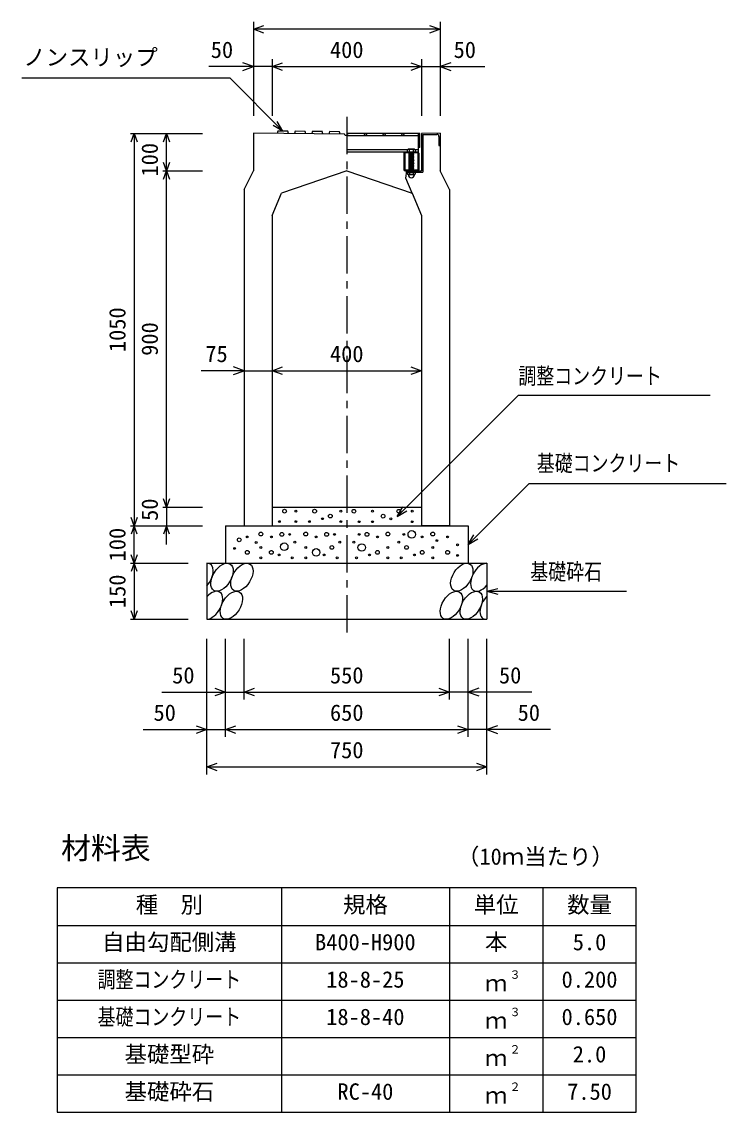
# Model space of a CAD drawing. Units: millimetres, scale not verified. Extents: x -16800 to 16800, y -5940 to 5940.
# Drawn here: x 11712 to 13598, y 961 to 3879 of the extents above; entities that cross this region are included whole.
import ezdxf
from ezdxf.enums import TextEntityAlignment as Align

# ---------------------------------------------------------------- set-up
doc = ezdxf.new("R2010")
doc.units = ezdxf.units.MM
doc.header["$LTSCALE"] = 20
doc.linetypes.add('CHAIN1', pattern=[8, 5, -1, 1, -1])
doc.linetypes.add('DOTTED', pattern=[1.75, 0.25, -1.5])
for name, color, linetype, lineweight in [('0-0_DIM', 7, 'Continuous', 25), ('0-2_HATCH', 6, 'Continuous', 25), ('0-3_HYO', 3, 'Continuous', 25), ('0-4_HYO2', 4, 'Continuous', 25), ('0-5_OUTLINE', 3, 'Continuous', 25), ('0-6_TXT', 7, 'Continuous', 25), ('0-A__0-5_D-BMK', 6, 'Continuous', 25)]:
    doc.layers.add(name, color=color, linetype=linetype, lineweight=lineweight)
doc.styles.add('ＭＳ ゴシック', font='')
doc.styles.get('ＭＳ ゴシック').set_extended_font_data('MS Gothic')

msp = doc.modelspace()

# ---------------------------------------------------------------- linework, layer by layer
at = {"layer": '0-0_DIM'}
for p, q in [((12331.78, 3878.57), (12331.78, 3626.83)), ((12831.78, 3858.57), (12331.78, 3858.57)), ((12831.78, 3878.57), (12831.78, 3626.83)), ((12381.78, 3778.57), (12381.78, 3626.83)), ((12781.78, 3778.57), (12781.78, 3626.83)), ((12331.78, 3758.57), (12212.12, 3758.57)), ((12381.78, 3758.57), (12331.78, 3758.57)), ((12381.78, 3758.57), (12781.78, 3758.57)), ((12781.78, 3758.57), (12831.78, 3758.57)), ((12831.78, 3758.57), (12951.45, 3758.57)), ((11711.73, 3728.31), (12268.62, 3728.31)), ((12410.83, 3586.09), (12268.62, 3728.31)), ((12410.83, 3586.09), (12384.85, 3601.09)), ((12410.83, 3586.09), (12395.83, 3612.07)), ((12002.58, 3579.86), (12195.91, 3579.86)), ((12012.58, 3579.86), (12012.58, 2529.86)), ((12099.25, 3479.86), (12099.25, 3579.86)), ((12089.25, 3479.86), (12195.91, 3479.86)), ((12099.25, 2579.86), (12099.25, 3479.86)), ((12306.78, 2944.86), (12192.26, 2944.86)), ((12306.78, 2944.86), (12381.78, 2944.86)), ((12381.78, 2944.86), (12781.78, 2944.86)), ((13070.44, 2643.52), (12906.78, 2479.86)), ((13070.44, 2643.52), (13597.51, 2643.52)), ((12089.25, 2579.86), (12195.91, 2579.86)), ((12099.25, 2579.86), (12099.25, 2529.86)), ((12716.78, 2554.86), (12731.78, 2580.84)), ((12716.78, 2554.86), (12742.76, 2569.86)), ((12002.58, 2529.86), (12195.91, 2529.86)), ((12012.58, 2429.86), (12012.58, 2529.86)), ((12099.25, 2479.86), (12099.25, 2529.86)), ((12906.78, 2479.86), (12921.78, 2505.84)), ((12906.78, 2479.86), (12932.76, 2494.86)), ((12002.58, 2429.86), (12156.78, 2429.86)), ((12012.58, 2429.86), (12012.58, 2279.86)), ((12956.78, 2354.86), (12985.76, 2362.63)), ((12956.78, 2354.86), (13330.68, 2354.86)), ((12956.78, 2354.86), (12985.76, 2347.1)), ((12002.58, 2279.86), (12156.78, 2279.86)), ((12206.78, 1864.85), (12206.78, 2227.19)), ((12256.78, 1964.85), (12256.78, 2227.19)), ((12306.78, 2064.85), (12306.78, 2227.19)), ((12856.78, 2064.85), (12856.78, 2227.19)), ((12906.78, 1964.85), (12906.78, 2227.19)), ((12956.78, 1864.85), (12956.78, 2227.19)), ((12086.78, 2084.85), (12306.78, 2084.85)), ((12306.78, 2084.85), (12856.78, 2084.85)), ((13076.78, 2084.85), (12856.78, 2084.85)), ((12036.78, 1984.85), (12256.78, 1984.85)), ((12256.78, 1984.85), (12906.78, 1984.85)), ((13126.78, 1984.85), (12906.78, 1984.85)), ((12206.78, 1884.85), (12956.78, 1884.85))]:
    msp.add_line(p, q, dxfattribs=at)
at = {"layer": '0-0_DIM', "linetype": 'CHAIN1'}
msp.add_line((12581.78, 3624.66), (12581.78, 2229.86), dxfattribs=at)
at = {"layer": '0-0_DIM'}
for points in [[(12360.01, 3848.31), (12331.82, 3858.57), (12360.01, 3868.83)], [(12803.63, 3868.83), (12831.82, 3858.57), (12803.63, 3848.31)], [(12303.59, 3748.31), (12331.78, 3758.57), (12303.59, 3768.83)], [(12409.97, 3748.31), (12381.78, 3758.57), (12409.97, 3768.83)], [(12753.67, 3768.83), (12781.86, 3758.57), (12753.67, 3748.31)], [(12859.9, 3768.83), (12831.71, 3758.57), (12859.9, 3748.31)], [(12004.37, 3557.31), (12012.58, 3579.86), (12020.79, 3557.31)], [(12091.04, 3557.31), (12099.25, 3579.86), (12107.46, 3557.31)], [(12107.46, 3502.42), (12099.25, 3479.86), (12091.04, 3502.42)], [(12091.04, 3457.31), (12099.25, 3479.86), (12107.46, 3457.31)], [(12278.59, 2934.6), (12306.78, 2944.86), (12278.59, 2955.12)], [(12409.97, 2934.6), (12381.78, 2944.86), (12409.97, 2955.12)], [(12753.59, 2955.12), (12781.78, 2944.86), (12753.59, 2934.6)], [(12716.78, 2554.86), (13041.25, 2879.33), (13554.8, 2879.33)], [(12107.46, 2602.42), (12099.25, 2579.86), (12091.04, 2602.42)], [(12020.79, 2552.42), (12012.58, 2529.86), (12004.37, 2552.42)], [(12020.79, 2507.31), (12012.58, 2529.86), (12004.37, 2507.31)], [(12107.46, 2507.31), (12099.25, 2529.86), (12091.04, 2507.31)], [(12020.79, 2452.42), (12012.58, 2429.86), (12004.37, 2452.42)], [(12020.79, 2407.31), (12012.58, 2429.86), (12004.37, 2407.31)], [(12020.79, 2302.42), (12012.58, 2279.86), (12004.37, 2302.42)], [(12228.59, 2095.11), (12256.78, 2084.85), (12228.59, 2074.59)], [(12334.97, 2074.59), (12306.78, 2084.85), (12334.97, 2095.11)], [(12828.59, 2095.11), (12856.78, 2084.85), (12828.59, 2074.59)], [(12934.97, 2095.11), (12906.78, 2084.85), (12934.97, 2074.59)], [(12178.59, 1995.11), (12206.78, 1984.85), (12178.59, 1974.59)], [(12284.97, 1974.59), (12256.78, 1984.85), (12284.97, 1995.11)], [(12878.59, 1995.11), (12906.78, 1984.85), (12878.59, 1974.59)], [(12984.97, 1995.11), (12956.78, 1984.85), (12984.97, 1974.59)], [(12234.97, 1874.59), (12206.78, 1884.85), (12234.97, 1895.11)], [(12928.59, 1895.11), (12956.78, 1884.85), (12928.59, 1874.59)]]:
    msp.add_lwpolyline(points, dxfattribs=at)
at = {"layer": '0-2_HATCH'}
for p, q in [((12425.78, 3579.44), (12424.28, 3585.96)), ((12471.78, 3578.97), (12470.28, 3585.49)), ((12517.78, 3578.5), (12516.28, 3585.02)), ((12563.78, 3578.04), (12562.28, 3584.56)), ((12781.76, 3579.86), (12781.76, 3479.86)), ((12784.96, 3576.69), (12822.72, 3577.07)), ((12784.96, 3576.69), (12784.96, 3476.66)), ((12828.58, 3571.27), (12828.58, 3547.33)), ((12828.58, 3547.33), (12831.78, 3547.36)), ((12739.76, 3459.86), (12742.76, 3479.86)), ((12742.28, 3476.66), (12784.96, 3476.66)), ((12742.76, 3479.86), (12781.76, 3479.86)), ((12756.57, 3419.86), (12739.76, 3459.86))]:
    msp.add_line(p, q, dxfattribs=at)
for points in [[(12424.33, 3585.96), (12397.33, 3586.23), (12395.78, 3579.75)], [(12470.33, 3585.49), (12443.33, 3585.76), (12441.78, 3579.28)], [(12516.33, 3585.02), (12489.33, 3585.29), (12487.78, 3578.81)], [(12562.33, 3584.56), (12535.33, 3584.83), (12533.78, 3578.35)]]:
    msp.add_lwpolyline(points, dxfattribs=at)
for centre, radius in [((12415.3, 2569.17), 5), ((12445.75, 2569.17), 2.5), ((12495.66, 2569.17), 5), ((12565.75, 2569.17), 2.5), ((12600.92, 2568.89), 5), ((12650.82, 2568.89), 2.5), ((12720.92, 2568.89), 5), ((12757.14, 2568.89), 2.5), ((12401.28, 2541.16), 2.5), ((12445.75, 2541.16), 2.5), ((12481.64, 2541.16), 2.5), ((12516.69, 2549.04), 2.5), ((12537.71, 2556.04), 5), ((12565.75, 2541.16), 2.5), ((12614.94, 2540.88), 2.5), ((12650.82, 2540.88), 2.5), ((12678.86, 2555.76), 5), ((12699.89, 2548.76), 2.5), ((12757.14, 2540.88), 2.5), ((12351.75, 2507.92), 5), ((12407.82, 2507.04), 5), ((12428.86, 2507.04), 2.5), ((12471.75, 2507.92), 5), ((12527.82, 2507.04), 5), ((12548.86, 2507.04), 2.5), ((12614.71, 2507.04), 2.5), ((12635.74, 2507.04), 5), ((12691.82, 2507.92), 5), ((12734.71, 2507.04), 2.5), ((12755.74, 2507.04), 10), ((12811.82, 2507.92), 5), ((12293.9, 2492.42), 5), ((12315.47, 2500.04), 2.5), ((12339.33, 2485.12), 2.5), ((12379.79, 2500.04), 2.5), ((12414.36, 2474.03), 10), ((12442.87, 2486.03), 2.5), ((12499.79, 2500.04), 2.5), ((12562.87, 2486.03), 2.5), ((12600.69, 2486.03), 2.5), ((12621.72, 2472.02), 10), ((12663.78, 2500.04), 2.5), ((12720.69, 2486.03), 2.5), ((12783.78, 2500.04), 2.5), ((12823.16, 2490.35), 2.5), ((12851.72, 2500.04), 2.5), ((12878.58, 2478.82), 2.5), ((12281.48, 2469.62), 2.5), ((12315.47, 2458.89), 5), ((12351.75, 2472.02), 2.5), ((12379.79, 2458.89), 5), ((12400.82, 2451.89), 2.5), ((12471.75, 2472.02), 2.5), ((12499.79, 2458.89), 10), ((12520.82, 2451.89), 2.5), ((12541.84, 2472.02), 5), ((12642.75, 2451.89), 2.5), ((12663.78, 2458.89), 5), ((12691.82, 2472.02), 2.5), ((12741.72, 2472.02), 5), ((12762.75, 2451.89), 2.5), ((12783.78, 2458.89), 5), ((12811.82, 2472.02), 2.5), ((12851.72, 2458.89), 5), ((12878.58, 2450.81), 2.5), ((12351.75, 2444.01), 2.5), ((12435.86, 2444.01), 2.5), ((12471.75, 2444.01), 2.5), ((12555.86, 2444.01), 2.5), ((12607.7, 2444.01), 2.5), ((12691.82, 2444.01), 2.5), ((12727.7, 2444.01), 2.5), ((12811.82, 2444.01), 2.5)]:
    msp.add_circle(centre, radius, dxfattribs=at)
msp.add_arc((12822.78, 3571.27), 5.8, 0, 90.57294, dxfattribs=at)
for centre, start_param, end_param in [((12194.42, 2392.34), 4.385593, 6.6745444), ((12942.92, 2392.34), 0.3357715, 4.4411806), ((12219.74, 2317.35), 3.5111464, 7.548991), ((12968.25, 2317.35), 1.2110787, 3.5658734)]:
    msp.add_ellipse(centre, major_axis=(21.81, 35.31), ratio=0.5792, start_param=start_param, end_param=end_param, dxfattribs=at)
for centre in [(12247.63, 2392.34), (12300.84, 2392.34), (12889.72, 2392.34), (12272.95, 2317.35), (12861.83, 2317.35), (12915.04, 2317.35)]:
    msp.add_ellipse(centre, major_axis=(21.81, 35.31), ratio=0.5792, dxfattribs=at)
at = {"layer": '0-3_HYO'}
for p, q in [((12406.78, 1560.9), (12406.78, 960.9)), ((12856.78, 1560.9), (12856.78, 960.9)), ((13106.78, 1560.9), (13106.78, 960.9)), ((11806.78, 1460.9), (13356.78, 1460.9))]:
    msp.add_line(p, q, dxfattribs=at)
msp.add_lwpolyline([(11806.78, 960.9), (13356.78, 960.9), (13356.78, 1560.9), (11806.78, 1560.9)], close=True, dxfattribs=at)
at = {"layer": '0-4_HYO2'}
for p, q in [((11806.78, 1360.9), (13356.78, 1360.9)), ((11806.78, 1260.9), (13356.78, 1260.9)), ((11806.78, 1160.9), (13356.78, 1160.9)), ((11806.78, 1060.9), (13356.78, 1060.9))]:
    msp.add_line(p, q, dxfattribs=at)
at = {"layer": '0-5_OUTLINE'}
for p, q in [((12331.78, 3580.36), (12331.78, 3479.86)), ((12575.78, 3577.92), (12331.78, 3580.36)), ((12831.78, 3580.36), (12781.76, 3579.86)), ((12831.78, 3580.36), (12831.78, 3479.86)), ((12306.78, 3429.86), (12331.78, 3479.86)), ((12581.78, 3479.86), (12407, 3419.86)), ((12581.78, 3479.86), (12756.57, 3419.86)), ((12856.78, 3429.86), (12831.78, 3479.86)), ((12306.78, 3429.86), (12306.78, 2529.86)), ((12381.78, 3359.86), (12407, 3419.86)), ((12756.58, 3419.86), (12781.78, 3359.86)), ((12856.78, 3429.86), (12856.78, 2529.86)), ((12381.78, 3359.86), (12381.78, 2529.86)), ((12781.78, 3359.86), (12781.78, 2529.86)), ((12381.78, 2579.86), (12781.78, 2579.86)), ((12256.78, 2529.86), (12256.78, 2429.86)), ((12256.78, 2529.86), (12906.78, 2529.86)), ((12306.78, 2529.86), (12381.78, 2529.86)), ((12856.78, 2529.86), (12781.78, 2529.86)), ((12906.78, 2529.86), (12906.78, 2429.86)), ((12206.78, 2429.86), (12206.78, 2279.86)), ((12206.78, 2429.86), (12956.78, 2429.86)), ((12956.78, 2429.86), (12956.78, 2279.86)), ((12206.78, 2279.86), (12956.78, 2279.86))]:
    msp.add_line(p, q, dxfattribs=at)
msp.add_lwpolyline([(12581.78, 3574.66), (12577.28, 3574.66), (12575.78, 3577.92)], dxfattribs=at)
at = {"layer": '0-A__0-5_D-BMK'}
for p, q in [((12773.26, 3579.86), (12581.76, 3579.86)), ((12773.26, 3573.86), (12581.76, 3573.86)), ((12777.76, 3541.86), (12777.76, 3579.86)), ((12744.28, 3535.86), (12581.76, 3535.86)), ((12746.28, 3537.36), (12744.28, 3535.86)), ((12744.28, 3529.86), (12744.28, 3535.86)), ((12744.61, 3536.14), (12746.28, 3537.36)), ((12763.28, 3537.36), (12746.28, 3537.36)), ((12749.28, 3529.86), (12749.28, 3535.86)), ((12760.28, 3529.86), (12760.28, 3535.86)), ((12764.96, 3536.14), (12763.28, 3537.36)), ((12773.26, 3535.86), (12765.28, 3535.86)), ((12765.28, 3529.86), (12765.28, 3535.86)), ((12777.76, 3541.86), (12773.26, 3541.86)), ((12773.26, 3529.86), (12581.76, 3529.86)), ((12734.76, 3526.86), (12734.76, 3482.86)), ((12771.76, 3529.86), (12737.76, 3529.86)), ((12765.28, 3529.86), (12744.28, 3529.86)), ((12748.28, 3529.86), (12761.28, 3529.86)), ((12748.28, 3528.86), (12749.28, 3529.86)), ((12749.28, 3527.86), (12748.28, 3528.86)), ((12761.28, 3527.86), (12748.28, 3526.86)), ((12748.28, 3526.86), (12749.28, 3527.86)), ((12749.28, 3525.86), (12748.28, 3526.86)), ((12748.28, 3524.86), (12749.28, 3525.86)), ((12761.28, 3525.86), (12748.28, 3524.86)), ((12749.28, 3523.86), (12748.28, 3524.86)), ((12748.28, 3522.86), (12749.28, 3523.86)), ((12761.28, 3523.86), (12748.28, 3522.86)), ((12749.28, 3521.86), (12748.28, 3522.86)), ((12748.28, 3520.86), (12749.28, 3521.86)), ((12761.28, 3521.86), (12748.28, 3520.86)), ((12749.28, 3519.86), (12748.28, 3520.86)), ((12748.28, 3518.86), (12749.28, 3519.86)), ((12761.28, 3519.86), (12748.28, 3518.86)), ((12749.28, 3517.86), (12748.28, 3518.86)), ((12761.28, 3517.86), (12748.28, 3516.86)), ((12748.28, 3516.86), (12749.28, 3517.86)), ((12761.28, 3515.86), (12748.28, 3514.86)), ((12749.28, 3513.86), (12748.28, 3514.86)), ((12761.28, 3513.86), (12748.28, 3512.86)), ((12748.28, 3512.86), (12749.28, 3513.86)), ((12749.28, 3511.86), (12748.28, 3512.86)), ((12761.28, 3511.86), (12748.28, 3510.86)), ((12748.28, 3510.86), (12749.28, 3511.86)), ((12749.28, 3509.86), (12748.28, 3510.86)), ((12761.28, 3509.86), (12748.28, 3508.86)), ((12748.28, 3508.86), (12749.28, 3509.86)), ((12749.28, 3507.86), (12748.28, 3508.86)), ((12761.28, 3507.86), (12748.28, 3506.86)), ((12748.28, 3506.86), (12749.28, 3507.86)), ((12749.28, 3505.86), (12748.28, 3506.86)), ((12761.28, 3505.86), (12748.28, 3504.86)), ((12748.28, 3504.86), (12749.28, 3505.86)), ((12749.28, 3503.86), (12748.28, 3504.86)), ((12761.28, 3503.86), (12748.28, 3502.86)), ((12748.28, 3502.86), (12749.28, 3503.86)), ((12749.28, 3501.86), (12748.28, 3502.86)), ((12761.28, 3501.86), (12748.28, 3500.86)), ((12748.28, 3500.86), (12749.28, 3501.86)), ((12760.28, 3528.86), (12761.28, 3529.86)), ((12761.28, 3527.86), (12760.28, 3528.86)), ((12760.28, 3524.86), (12761.28, 3525.86)), ((12761.28, 3523.86), (12760.28, 3524.86)), ((12760.28, 3522.86), (12761.28, 3523.86)), ((12761.28, 3521.86), (12760.28, 3522.86)), ((12760.28, 3520.86), (12761.28, 3521.86)), ((12761.28, 3519.86), (12760.28, 3520.86)), ((12760.28, 3516.86), (12761.28, 3517.86)), ((12761.28, 3515.86), (12760.28, 3516.86)), ((12760.28, 3514.86), (12761.28, 3515.86)), ((12761.28, 3513.86), (12760.28, 3514.86)), ((12760.28, 3512.86), (12761.28, 3513.86)), ((12760.28, 3512.86), (12761.28, 3511.86)), ((12760.28, 3510.86), (12761.28, 3511.86)), ((12760.28, 3510.86), (12761.28, 3509.86)), ((12760.28, 3508.86), (12761.28, 3509.86)), ((12760.28, 3508.86), (12761.28, 3507.86)), ((12760.28, 3506.86), (12761.28, 3507.86)), ((12760.28, 3506.86), (12761.28, 3505.86)), ((12760.28, 3504.86), (12761.28, 3505.86)), ((12760.28, 3504.86), (12761.28, 3503.86)), ((12760.28, 3502.86), (12761.28, 3503.86)), ((12760.28, 3502.86), (12761.28, 3501.86)), ((12760.28, 3500.86), (12761.28, 3501.86)), ((12774.76, 3526.86), (12774.76, 3482.86)), ((12737.76, 3479.86), (12771.76, 3479.86)), ((12745.44, 3476.66), (12744.58, 3476.01)), ((12744.58, 3476.01), (12744.58, 3470.83)), ((12764.12, 3476.66), (12745.44, 3476.66)), ((12749.28, 3499.86), (12748.28, 3500.86)), ((12761.28, 3499.86), (12748.28, 3498.86)), ((12748.28, 3498.86), (12749.28, 3499.86)), ((12749.28, 3497.86), (12748.28, 3498.86)), ((12761.28, 3497.86), (12748.28, 3496.86)), ((12748.28, 3496.86), (12749.28, 3497.86)), ((12749.28, 3495.87), (12748.28, 3496.86)), ((12748.28, 3494.87), (12749.28, 3495.87)), ((12761.28, 3495.86), (12748.28, 3494.86)), ((12749.28, 3493.87), (12748.28, 3494.87)), ((12761.28, 3493.87), (12748.28, 3492.86)), ((12748.28, 3492.87), (12749.28, 3493.87)), ((12749.28, 3491.87), (12748.28, 3492.87)), ((12761.28, 3491.87), (12748.28, 3490.87)), ((12748.28, 3490.87), (12749.28, 3491.87)), ((12749.28, 3489.87), (12748.28, 3490.87)), ((12761.28, 3489.87), (12748.28, 3488.87)), ((12748.28, 3488.87), (12749.28, 3489.87)), ((12749.28, 3487.87), (12748.28, 3488.87)), ((12761.28, 3487.86), (12748.28, 3486.86)), ((12748.28, 3486.86), (12749.28, 3487.86)), ((12749.28, 3485.86), (12748.28, 3486.86)), ((12761.29, 3485.86), (12748.29, 3484.86)), ((12748.29, 3484.86), (12749.29, 3485.86)), ((12749.29, 3483.86), (12748.29, 3484.86)), ((12761.29, 3483.86), (12748.29, 3482.86)), ((12748.29, 3482.86), (12749.29, 3483.86)), ((12749.29, 3481.86), (12748.29, 3482.86)), ((12748.29, 3480.86), (12749.29, 3481.86)), ((12749.29, 3479.86), (12748.29, 3480.86)), ((12748.29, 3478.86), (12749.29, 3479.86)), ((12749.29, 3477.86), (12748.29, 3478.86)), ((12748.3, 3476.85), (12749.3, 3477.85)), ((12748.49, 3476.66), (12748.3, 3476.85)), ((12749.68, 3476.02), (12749.68, 3470.83)), ((12759.89, 3476.01), (12759.89, 3470.83)), ((12760.28, 3500.86), (12761.28, 3499.86)), ((12760.28, 3498.86), (12761.28, 3499.86)), ((12760.28, 3498.86), (12761.28, 3497.86)), ((12760.28, 3496.86), (12761.28, 3497.86)), ((12760.28, 3496.86), (12761.28, 3495.86)), ((12760.28, 3494.86), (12761.28, 3495.86)), ((12760.28, 3494.86), (12761.28, 3493.86)), ((12760.28, 3492.86), (12761.28, 3493.87)), ((12760.28, 3492.86), (12761.28, 3491.87)), ((12760.28, 3490.87), (12761.28, 3491.87)), ((12760.28, 3490.87), (12761.29, 3489.86)), ((12760.28, 3488.87), (12761.28, 3489.87)), ((12760.28, 3488.87), (12761.29, 3487.86)), ((12760.28, 3486.86), (12761.28, 3487.86)), ((12760.29, 3486.86), (12761.29, 3485.86)), ((12760.29, 3484.86), (12761.29, 3485.86)), ((12760.29, 3484.86), (12761.29, 3483.86)), ((12760.29, 3482.86), (12761.29, 3483.86)), ((12760.29, 3482.86), (12761.29, 3481.86)), ((12760.29, 3480.86), (12761.29, 3481.86)), ((12760.29, 3480.86), (12761.29, 3479.86)), ((12760.29, 3478.86), (12761.29, 3479.86)), ((12760.29, 3478.86), (12761.3, 3477.85)), ((12760.3, 3476.85), (12761.3, 3477.85)), ((12760.3, 3476.85), (12760.49, 3476.66)), ((12764.12, 3476.66), (12764.99, 3476.01)), ((12764.99, 3476.01), (12764.99, 3470.83)), ((12746.27, 3469.86), (12744.58, 3470.83)), ((12746.27, 3469.54), (12746.27, 3469.86)), ((12763.3, 3469.86), (12746.27, 3469.86)), ((12763.3, 3469.54), (12746.27, 3469.54)), ((12763.3, 3469.86), (12764.99, 3470.83)), ((12763.3, 3469.54), (12763.3, 3469.86))]:
    msp.add_line(p, q, dxfattribs=at)
at = {"layer": '0-A__0-5_D-BMK', "linetype": 'DOTTED'}
for p, q in [((12761.28, 3529.86), (12748.28, 3528.86)), ((12761.29, 3481.86), (12748.29, 3480.86)), ((12761.29, 3479.86), (12748.29, 3478.86)), ((12761.3, 3477.85), (12748.3, 3476.85)), ((12748.49, 3476.66), (12760.49, 3476.66))]:
    msp.add_line(p, q, dxfattribs=at)
at = {"layer": '0-A__0-5_D-BMK'}
for points in [[(12777.76, 3579.86), (12773.26, 3579.86), (12773.26, 3529.86)], [(12748.28, 3514.86), (12749.28, 3515.86), (12748.28, 3516.86)], [(12761.28, 3525.86), (12760.28, 3526.86), (12761.28, 3527.86)], [(12761.28, 3517.86), (12760.28, 3518.86), (12761.28, 3519.86)]]:
    msp.add_lwpolyline(points, dxfattribs=at)
msp.add_lwpolyline([(12737.06, 3527.56), (12737.06, 3482.16), (12772.46, 3482.16), (12772.46, 3527.56)], close=True, dxfattribs=at)
for centre in [(12631.76, 3576.86), (12681.76, 3576.86), (12731.76, 3576.86)]:
    msp.add_circle(centre, 3, dxfattribs=at)
for centre, radius, start, end in [((12581.76, 3576.86), 3, 270, 90), ((12746.78, 3533.24), 3.62, 46.39563, 133.60437), ((12754.78, 3521.24), 15.62, 69.39075, 110.60925), ((12762.78, 3533.24), 3.62, 46.39563, 133.60437), ((12737.76, 3526.86), 3, 90, 180), ((12771.76, 3526.86), 3, 0, 90), ((12737.76, 3482.86), 3, 180, 270), ((12747.13, 3471.32), 5.35, 61.49832, 118.50684), ((12754.78, 3456.25), 20.42, 75.52621, 104.47362), ((12762.44, 3471.32), 5.35, 61.49231, 118.50169), ((12771.76, 3482.86), 3, 270, 0), ((12747.13, 3475.53), 5.35, 241.49843, 298.50089), ((12754.78, 3469.54), 8.19, 180, 359.99995), ((12754.78, 3490.6), 20.42, 255.52638, 284.47374), ((12762.44, 3475.53), 5.35, 241.49989, 298.5)]:
    msp.add_arc(centre, radius, start, end, dxfattribs=at)

# ---------------------------------------------------------------- texts
at = {"layer": '0-0_DIM', "style": 'ＭＳ ゴシック'}
for s, p in [('50', (12217.6, 3768.57)), ('400', (12536.78, 3768.57)), ('50', (12867.7, 3768.57)), ('ノンスリップ', (11715.58, 3748.49)), ('75', (12203.11, 2954.86)), ('400', (12536.78, 2954.86)), ('50', (12114.34, 2094.85)), ('550', (12536.78, 2094.85)), ('50', (12989.22, 2094.85)), ('50', (12064.34, 1994.85)), ('650', (12536.78, 1994.85)), ('50', (13039.22, 1994.85)), ('750', (12536.78, 1894.85))]:
    msp.add_text(s, height=43.99, dxfattribs=at).set_placement(p, align=Align.BOTTOM_LEFT)
for s, p in [('100', (12089.25, 3464.61)), ('1050', (12002.58, 2994.86)), ('900', (12089.25, 2984.86)), ('50', (12089.25, 2543.19)), ('100', (12002.58, 2434.86)), ('150', (12002.58, 2309.86))]:
    msp.add_text(s, height=43.99, rotation=90, dxfattribs=at).set_placement(p, align=Align.BOTTOM_LEFT)
at = {"layer": '0-0_DIM', "style": 'ＭＳ ゴシック', "width": 0.8}
for s, p in [('調整コンクリート', (13041.25, 2895.75)), ('基礎コンクリート', (13090.44, 2662.25)), ('基礎砕石', (13073.1, 2372.04))]:
    msp.add_text(s, height=43.99, dxfattribs=at).set_placement(p, align=Align.BOTTOM_LEFT)
at = {"layer": '0-6_TXT', "style": 'ＭＳ ゴシック'}
for s, height, p in [('材料表', 58.65, (11816.78, 1620.9)), ('（10ｍ当たり）', 43.99, (12876.78, 1609.9)), ('種\u3000別', 43.99, (12016.78, 1480.9)), ('規格', 43.99, (12571.78, 1480.9)), ('単位', 43.99, (12921.78, 1480.9)), ('数量', 43.99, (13171.78, 1480.9)), ('自由勾配側溝', 43.99, (11926.78, 1380.9)), ('B400-H900', 43.99, (12496.78, 1380.9)), ('本', 43.99, (12951.78, 1380.9)), ('5.0', 43.99, (13186.78, 1380.9)), ('18-8-25', 43.99, (12526.78, 1280.9)), ('ｍ', 43.99, (12951.78, 1270.9)), ('３', 21.99, (13017.32, 1311.27)), ('0.200', 43.99, (13156.78, 1280.9)), ('18-8-40', 43.99, (12526.78, 1180.9)), ('３', 21.99, (13017.32, 1211.27)), ('0.650', 43.99, (13156.78, 1180.9)), ('ｍ', 43.99, (12951.78, 1170.9)), ('基礎型砕', 43.99, (11986.78, 1080.9)), ('２', 21.99, (13017.32, 1111.27)), ('ｍ', 43.99, (12951.78, 1070.9)), ('2.0', 43.99, (13186.78, 1080.9)), ('基礎砕石', 43.99, (11986.78, 980.9)), ('RC-40', 43.99, (12556.78, 980.9)), ('２', 21.99, (13017.32, 1011.27)), ('7.50', 43.99, (13171.78, 980.9)), ('ｍ', 43.99, (12951.78, 970.9))]:
    msp.add_text(s, height=height, dxfattribs=at).set_placement(p, align=Align.BOTTOM_LEFT)
at = {"layer": '0-6_TXT', "style": 'ＭＳ ゴシック', "width": 0.8}
for s, p in [('調整コンクリート', (11914.78, 1280.9)), ('基礎コンクリート', (11914.78, 1180.9))]:
    msp.add_text(s, height=43.99, dxfattribs=at).set_placement(p, align=Align.BOTTOM_LEFT)

doc.saveas('drawing.dxf')
